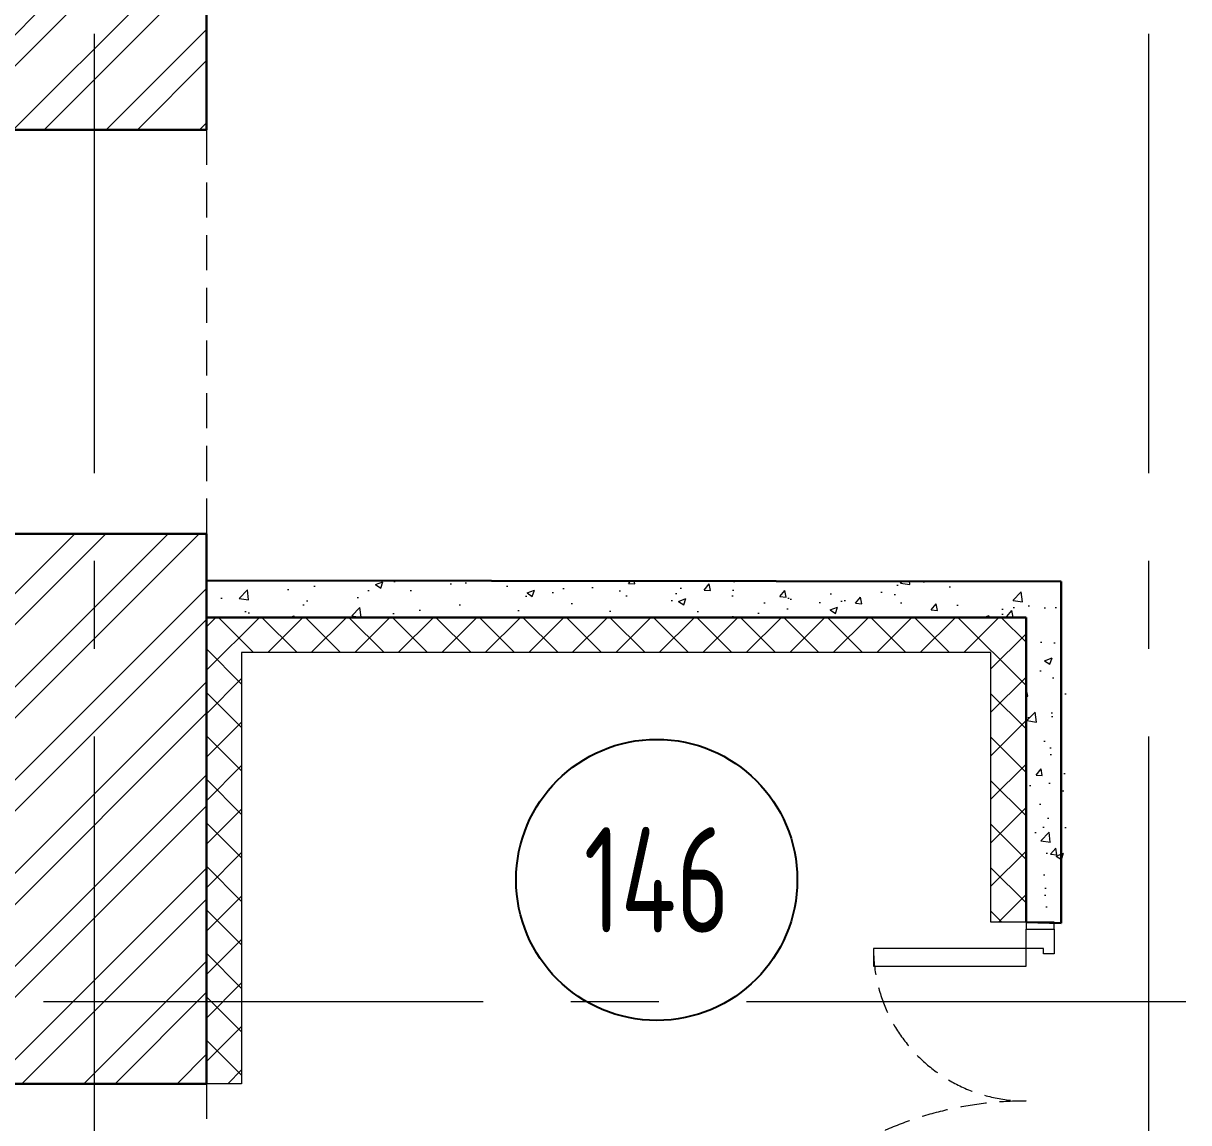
# Model space of a CAD drawing. Header units: millimetres. Extents: x -8689834 to 9419935, y -370377 to 166066.
# Drawn here: x -212435 to -209120, y 103264 to 106394 of the extents above; entities that cross this region are included whole.
import ezdxf
from ezdxf import colors
from ezdxf.entities.mleader import LeaderData, LeaderLine
from ezdxf.enums import TextEntityAlignment as Align
from ezdxf.math import Vec2, Vec3

# ---------------------------------------------------------------- set-up
doc = ezdxf.new("R2010")
doc.units = ezdxf.units.MM
doc.header["$MEASUREMENT"] = 0
for name, pattern in [('ADSK_Штриховая_ш2 п1', [3, 2, -1]), ('CENTER', [2, 1.25, -0.25, 0.25, -0.25]), ('DASH', [0.375, 0.25, -0.125])]:
    doc.linetypes.add(name, pattern=pattern)
doc.layers.get('0').update_dxf_attribs({"color": 250, "lineweight": 9})
for name, color, linetype, lineweight in [('АР_Двери', 175, 'Continuous', 18), ('АР_Маркер экспликации', 239, 'Continuous', 13), ('АР_Номер помещения', 1, 'Continuous', 25), ('АР_Оси', 195, 'Continuous', 9), ('АР_Отметки', 250, 'Continuous', 15), ('АР_Перегородки газоблок', 165, 'Continuous', 30), ('АР_Перегородки газоблок_Штрих', 165, 'Continuous', 5), ('АР_Помещения_площадь', 19, 'Continuous', 9), ('АР_Сущ Несущая стена', 216, 'Continuous', 30), ('АР_тонкая линия', 250, 'Continuous', 0), ('АР_Утеплитель', 154, 'Continuous', 9), ('АР_Штриховка кирпич', 250, 'Continuous', 9)]:
    doc.layers.add(name, color=color, linetype=linetype, lineweight=lineweight)
doc.styles.add('ISOCPEUR', font='isocpeur.ttf', dxfattribs={"width": 0.7})
doc.styles.get("Standard").update_dxf_attribs({"font": 'isocpeur.ttf', "width": 0.7})
pattern_1 = [(45, (-1163480.52, 164822.8), (-132.58252, 132.58252), []), (45, (-1163392.13, 164822.8), (-132.58252, 132.58252), [])]

# ---------------------------------------------------------------- blocks, each defined once
blk = doc.blocks.new('*U51')
at = {"layer": 'АР_Номер помещения', "color": 7}
blk.add_circle((-1914, -655.8), 400, dxfattribs=at)
at = {"layer": 'АР_Помещения_площадь', "color": 7}
blk.add_line((-1014.1, -3016.3), (-1436.4, -3016.3), dxfattribs=at)
at = {"color": 7, "style": 'ISOCPEUR', "width": 0.7, "flags": 1}
blk.add_attdef('КАТЕГОРИЯ', (-499.2, -2092.2), '', height=250, dxfattribs=at)
at = {"layer": 'АР_Номер помещения', "color": 7, "style": 'ISOCPEUR', "width": 0.7}
blk.add_attdef('НОМЕР_ПОМЕЩЕНИЯ', text='', height=300, dxfattribs=at).set_placement((-1914, -655.8), align=Align.MIDDLE_CENTER)
at = {"layer": 'АР_Помещения_площадь', "color": 7, "lineweight": 30, "width": 0.7, "flags": 104}
blk.add_attdef('ИМЯ_ПОМЕЩЕНИЯ', text='', height=100, dxfattribs=at).set_placement((157.6, 1217.1), align=Align.MIDDLE_CENTER)
at = {"layer": 'АР_Помещения_площадь', "color": 7, "style": 'ISOCPEUR', "width": 0.7}
blk.add_attdef('ПЛОЩАДЬ_ПОМЕЩЕНИЯ', text='', height=200, dxfattribs=at).set_placement((-1009.2, -2769.8), align=Align.MIDDLE_RIGHT)
blk = doc.blocks.new('_DotSmall')
at = {"color": 0, "linetype": 'ByBlock', "const_width": 0.5}
blk.add_lwpolyline([(-0.0625, 0, 1), (0.0625, 0, 1)], format="xyb", close=True, dxfattribs=at)

msp = doc.modelspace()

# ---------------------------------------------------------------- hatches: boundary and pattern name
at = {"layer": 'АР_Перегородки газоблок_Штрих', "ltscale": 100}
h = msp.add_hatch(dxfattribs=at)
h.set_pattern_fill('AR-CONC', scale=30)
h.set_pattern_definition([(50, (0, 0), (215.17805, -18.82564), [22.5, -247.5]), (355, (0, 0), (-41.6254, 225.65764), [18, -198]), (100.45144, (17.93, -1.57), (173.55265, 206.832), [19.12206, -210.34263]), (46.1842, (0, 60), (320.1724, -49.65578), [33.75, -371.25]), (96.63564, (26.68, 55.86), (280.3986, 292.2356), [28.6831, -315.51413]), (351.18416, (0, 60), (280.3986, 292.2356), [27, -297]), (21, (30, 45), (179.07212, -120.78567), [22.5, -247.5]), (326, (30, 45), (72.9946, 217.54501), [18, -198]), (71.45144, (44.92, 34.93), (252.06671, 96.75935), [19.12206, -210.34263]), (37.5, (0, 0), (3.647957, 99.868156), [0, -195.6, 0, -201, 0, -198.75]), (7.5, (0, 0), (78.92086, 118.323514), [0, -114.6, 0, -191.1, 0, -75.75]), (327.5, (-66.9, 0), (160.14673, -6.766462), [0, -75, 0, -234, 0, -310.5]), (317.5, (-96.9, 0), (174.95585, 30.031495), [0, -97.5, 0, -155.4, 0, -220.5])])
h.paths.add_polyline_path([(-209462.4, 104806.1), (-211969.3, 104807.7), (-211914, 104807.7), (-211914, 104703.5), (-209582.4, 104702), (-209582.3, 103835.1), (-209462.3, 103835.1), (-209462.3, 103835.1), (-209582.4, 103835.1), (-209582.3, 103835.1), (-209582.3, 103835.1), (-209462.3, 103835.1)])
at = {"layer": 'АР_Утеплитель', "ltscale": 100}
h = msp.add_hatch(dxfattribs=at)
h.set_pattern_fill('ANSI37', scale=700)
h.set_pattern_definition([(45, (-1187850.02, 152099.99), (-61.871843, 61.871843), []), (135, (-1187850.02, 152099.99), (-61.871843, -61.871843), [])])
h.paths.add_polyline_path([(-211914, 104702.7), (-211914, 103375.4), (-211814, 103375.4), (-211814, 104602.7), (-209682.4, 104602.8), (-209682.4, 103835.1), (-209582.3, 103835.1), (-209582.4, 104702.7)])
at = {"layer": 'АР_Штриховка кирпич', "ltscale": 100}
h = msp.add_hatch(dxfattribs=at)
h.set_pattern_fill('ANSI32', scale=500)
h.set_pattern_definition(pattern_1)
h.paths.add_polyline_path([(-217983.9, 107275.7), (-218493.9, 107275.7), (-218493.9, 106340.7), (-212554, 106340.7), (-212553.9, 106090.7), (-211913.9, 106090.7), (-211914, 106850.7), (-217983.9, 106850.7)])
h = msp.add_hatch(dxfattribs=at)
h.set_pattern_fill('ANSI32', scale=500)
h.set_pattern_definition(pattern_1)
h.paths.add_polyline_path([(-211914, 104940.7), (-212554, 104940.7), (-212553.9, 103375.4), (-211913.9, 103375.4)])

# ---------------------------------------------------------------- linework, layer by layer
at = {"layer": 'АР_Двери', "color": 7}
for points in [[(-209502.3, 103835.1), (-209582.3, 103835.1), (-209582.3, 103815.1), (-209502.3, 103815.1), (-209502.3, 103835.1)], [(-209582.3, 103815.1), (-209502.3, 103815.1), (-209502.3, 103745.1), (-209532.3, 103745.1), (-209532.3, 103760.1), (-209582.3, 103760.1), (-209582.3, 103815.1)]]:
    msp.add_lwpolyline(points, dxfattribs=at)
msp.add_lwpolyline([(-210016.3, 103710.2), (-209582.3, 103710.2), (-209582.3, 103760.1), (-210016.3, 103760.1)], close=True, dxfattribs=at)
at = {"layer": 'АР_Двери', "color": 7, "linetype": 'DASH', "ltscale": 300}
for centre, radius, start, end in [((-209582.3, 103760.1), 434, 180, 269.9957), ((-209582.4, 102326.1), 1000, 90, 180)]:
    msp.add_arc(centre, radius, start, end, dxfattribs=at)
at = {"layer": 'АР_Оси', "color": 7, "linetype": 'CENTER', "ltscale": 1000}
for p, q in [((-212233.9, 134363.2), (-212233.9, 78630.8)), ((-209233.9, 134363.2), (-209233.9, 78630.8)), ((-224377.2, 103610.7), (-139982.7, 103600.7))]:
    msp.add_line(p, q, dxfattribs=at)
at = {"layer": 'АР_Перегородки газоблок', "color": 7, "ltscale": 100}
for points in [[(-211914, 104807.7), (-209482.1, 104804.4)], [(-209482.1, 104804.4), (-209482.1, 103831.8)], [(-211914, 104702.7), (-209582.4, 104702.7)], [(-209582.3, 103835.1), (-209582.4, 104702.7)], [(-209482.1, 103831.8), (-209582.3, 103835.1)]]:
    msp.add_lwpolyline(points, dxfattribs=at)
at = {"layer": 'АР_Сущ Несущая стена', "color": 7, "ltscale": 100}
for p, q in [((-211914, 106090.7), (-211914, 106850.7)), ((-212554, 106090.7), (-211914, 106090.7)), ((-212554, 104940.7), (-211914, 104940.7)), ((-211914, 103375.4), (-211914, 104940.7)), ((-212554, 103375.4), (-211914, 103375.4))]:
    msp.add_line(p, q, dxfattribs=at)
at = {"layer": 'АР_тонкая линия', "color": 7, "linetype": 'ADSK_Штриховая_ш2 п1', "ltscale": 50}
for points in [[(-211914, 106090.7), (-211914, 104940.7)], [(-211914, 103375.4), (-211914, 101675.4)]]:
    msp.add_lwpolyline(points, dxfattribs=at)
at = {"layer": 'АР_тонкая линия', "color": 7, "ltscale": 500, "elevation": 0.6}
msp.add_lwpolyline([(-209582.3, 103835.1), (-209682.4, 103835.1), (-209682.4, 104602.8), (-211814, 104602.7), (-211814, 103375.4), (-211914, 103375.4)], dxfattribs=at)

# ---------------------------------------------------------------- block references
at = {"layer": 'АР_Маркер экспликации', "color": 7}
ref = msp.add_blockref('*U51', (-208719, 104611.3), dxfattribs=at)
ref.add_attrib('НОМЕР_ПОМЕЩЕНИЯ', '146', dxfattribs={"layer": 'АР_Номер помещения', "color": 7, "height": 300, "style": 'ISOCPEUR', "width": 0.7}).set_placement((-210633, 103955.5), align=Align.MIDDLE_CENTER)
ref.add_attrib('ПЛОЩАДЬ_ПОМЕЩЕНИЯ', '7.45', dxfattribs={"layer": 'АР_Помещения_площадь', "color": 7, "height": 200, "style": 'ISOCPEUR', "width": 0.7}).set_placement((-209728.2, 101841.4), align=Align.MIDDLE_RIGHT)

# ---------------------------------------------------------------- leaders
at = {"layer": 'АР_Отметки', "color": 7}
ml = msp.add_multileader_mtext('Standard', dxfattribs=at)
ml.set_content('{\\W0.8;-2,730}', color=7, style='ISOCPEUR')
ml.set_leader_properties(color=256, linetype='Continuous', lineweight=-1)
ml.set_arrow_properties(name='DOTSMALL')
ml.build(insert=Vec2(0, 0))
ml.multileader.update_dxf_attribs({"has_text_frame": 1, "text_left_attachment_type": 4, "text_right_attachment_type": 4, "dogleg_length": 100, "arrow_head_size": 180})
ctx = ml.context
ctx.base_point, ctx.char_height, ctx.arrow_head_size, ctx.landing_gap_size, ctx.plane_origin = Vec3(-314791.3, 121809, 0), 250, 180, 50, Vec3(-319449.8, 117956.7, 0)
ctx.left_attachment, ctx.right_attachment = 4, 4
notes = []
notes.append((ctx, [(0, (0, 0, 0), (0, 0), (1, 0), 1, [])]))
ctx.mtext.insert, ctx.mtext.width, ctx.mtext.defined_height, ctx.mtext.line_spacing_style, ctx.mtext.flow_direction = Vec3(-314741.3, 122142.4, 0), 769.989, 343.9, 2, 5
ml = msp.add_multileader_mtext('Standard', dxfattribs=at)
ml.set_content('{\\W0.8;-2,430}', color=7, style='ISOCPEUR')
ml.set_leader_properties(color=256, linetype='Continuous', lineweight=-1)
ml.set_arrow_properties(name='DOTSMALL')
ml.build(insert=Vec2(0, 0))
ml.multileader.update_dxf_attribs({"has_text_frame": 1, "text_left_attachment_type": 4, "text_right_attachment_type": 4, "dogleg_length": 100, "arrow_head_size": 180})
ctx = ml.context
ctx.base_point, ctx.char_height, ctx.arrow_head_size, ctx.landing_gap_size, ctx.plane_origin = Vec3(-301002.2, 120038.6), 250, 180, 50, Vec3(-299949.6, 118383.4)
ctx.left_attachment, ctx.right_attachment = 4, 4
notes.append((ctx, [(0, (0, 0, 0), (0, 0), (1, 0), 1, [])]))
ctx.mtext.insert, ctx.mtext.width, ctx.mtext.line_spacing_style, ctx.mtext.flow_direction = Vec3(-300952.2, 120371.9), 852.697, 2, 5
ml = msp.add_multileader_mtext('Standard', dxfattribs=at)
ml.set_content('{\\W0.8;-2,430}', color=7, style='ISOCPEUR')
ml.set_leader_properties(color=256, linetype='Continuous', lineweight=-1)
ml.set_arrow_properties(name='DOTSMALL')
ml.build(insert=Vec2(0, 0))
ml.multileader.update_dxf_attribs({"has_text_frame": 1, "text_left_attachment_type": 4, "text_right_attachment_type": 4, "dogleg_length": 100, "arrow_head_size": 180})
ctx = ml.context
ctx.base_point, ctx.char_height, ctx.arrow_head_size, ctx.landing_gap_size, ctx.plane_origin = Vec3(-336711.9, 117132.7), 250, 180, 50, Vec3(-335659.2, 115477.5)
ctx.left_attachment, ctx.right_attachment = 4, 4
notes.append((ctx, [(0, (0, 0, 0), (0, 0), (1, 0), 1, [])]))
ctx.mtext.insert, ctx.mtext.width, ctx.mtext.line_spacing_style, ctx.mtext.flow_direction = Vec3(-336661.9, 117466), 852.697, 2, 5
ml = msp.add_multileader_mtext('Standard', dxfattribs=at)
ml.set_content('{\\W0.8;-2,480}', color=7, style='ISOCPEUR')
ml.set_leader_properties(color=256, linetype='Continuous', lineweight=-1)
ml.set_arrow_properties(name='DOTSMALL')
ml.build(insert=Vec2(0, 0))
ml.multileader.update_dxf_attribs({"has_text_frame": 1, "text_left_attachment_type": 4, "text_right_attachment_type": 4, "dogleg_length": 100, "arrow_head_size": 180})
ctx = ml.context
ctx.base_point, ctx.char_height, ctx.arrow_head_size, ctx.landing_gap_size, ctx.plane_origin = Vec3(-302447.5, 114255.1), 250, 180, 50, Vec3(-301394.8, 112599.9)
ctx.left_attachment, ctx.right_attachment = 4, 4
notes.append((ctx, [(0, (0, 0, 0), (0, 0), (1, 0), 1, [])]))
ctx.mtext.insert, ctx.mtext.width, ctx.mtext.line_spacing_style, ctx.mtext.flow_direction = Vec3(-302397.5, 114588.4), 852.697, 2, 5
for ctx, leaders in notes:
    for number, flags, end, landing, length, lines in leaders:
        leader = LeaderData()
        leader.index, (leader.has_last_leader_line, leader.has_dogleg_vector, leader.attachment_direction) = number, flags
        leader.last_leader_point, leader.dogleg_vector, leader.dogleg_length = Vec3(end), Vec3(landing), length
        for number, points, colour, breaks in lines:
            line = LeaderLine()
            line.index, line.vertices, line.color, line.breaks = number, Vec3.list(points), colors.encode_raw_color(colour), breaks
            leader.lines.append(line)
        ctx.leaders.append(leader)

doc.saveas('drawing.dxf')
